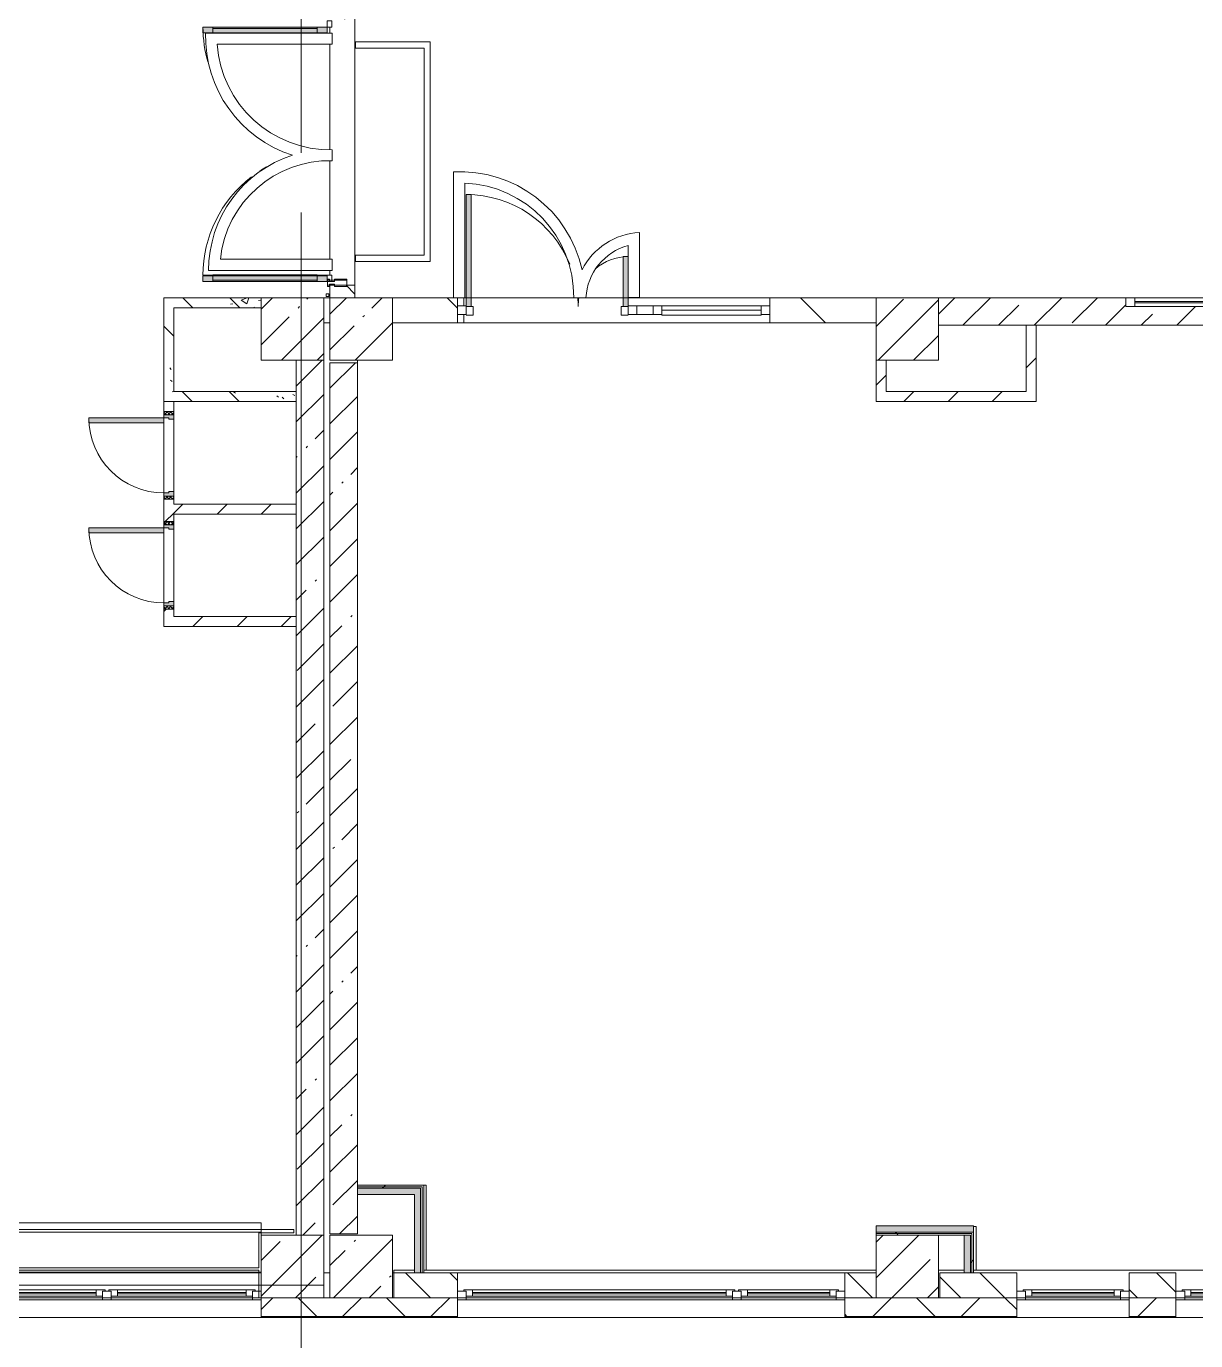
# Model space of a CAD drawing. Header units: millimetres. Extents: x 81609 to 272668, y -8553 to 29000.
# Drawn here: x 181767 to 191126, y -444 to 10072 of the extents above; entities that cross this region are included whole.
import ezdxf

# ---------------------------------------------------------------- set-up
doc = ezdxf.new("R2010")
doc.units = ezdxf.units.MM
doc.linetypes.add('Осевая', pattern=[3175, 635, -476.25, 1587.5, -476.25])
for name, color, linetype, lineweight, true_color in [('A-DETL-GENF-3', 7, 'Continuous', 5, 0xe2e2e2), ('A-DETL-GENF-5', 7, 'Continuous', 5, 0xaaaaaa), ('A-DOOR-4', 7, 'Continuous', 5, 0xe2e2e2), ('A-DOOR-5', 7, 'Continuous', 5, 0xaaaaaa), ('A-DOOR-FRAM-2', 7, 'Continuous', 5, 0xe2e2e2), ('A-DOOR-FRAM-4', 7, 'Continuous', 5, 0xaaaaaa), ('A-FLOR-1', 7, 'Continuous', 5, 0xaaaaaa), ('I-WALL-1', 7, 'Continuous', 5, 0xe7e7e7), ('I-WALL-2', 7, 'Continuous', 9, 0xe7e7e7), ('I-WALL-5', 7, 'Continuous', 5, 0x787878)]:
    doc.layers.add(name, color=color, linetype=linetype, lineweight=lineweight, true_color=true_color)
for name, color, linetype, lineweight in [('A-GLAZ-3', 7, 'Continuous', 5), ('A-GLAZ-CURT-2', 7, 'Continuous', 5), ('A-GLAZ-CWMG-2', 7, 'Continuous', 5), ('A-WALL', 7, 'Continuous', 9), ('A-WALL-2', 7, 'Continuous', 5), ('I-WALL-3', 7, 'Continuous', 5), ('S-COLS-1', 7, 'Continuous', 5), ('Оси', 7, 'Continuous', 9), ('Оси-2', 7, 'Осевая', 9)]:
    doc.layers.add(name, color=color, linetype=linetype, lineweight=lineweight)
pattern_1 = [(45, (145657.99, 0), (-176.7767, 176.7767), [])]
pattern_2 = [(45, (145658, 0), (-285.123, 285.123), []), (45, (145943.1, 0), (-285.123, 285.123), [504.031, -100.806, 16.764, -84.042])]
pattern_3 = [(135, (145658, 0), (-353.5534, -353.5534), [])]
pattern_4 = [(135, (145658, 0), (-377.171, -377.171), [533.4, -88.9, 17.78, -88.9]), (135, (145658, 376.94), (-377.171, -377.171), []), (50, (145658, 0), (637.6445, -55.7866), [66.675, -733.425]), (355, (145658, 0), (-123.349, 668.699), [53.34, -586.74]), (100.451, (145711.1, -4.65), (514.299, 612.908), [56.665, -623.315]), (46.184, (145658, 177.8), (948.776, -147.15), [100.012, -1100.137]), (96.636, (145737.05, 165.5), (830.91, 865.997), [84.998, -934.973]), (351.184, (145658, 177.8), (830.918, 865.988), [80.01, -880.11]), (21, (145746.9, 133.35), (530.6506, -357.928), [66.675, -733.425]), (326, (145746.9, 133.35), (216.308, 644.658), [53.34, -586.74]), (71.451, (145791.1, 103.5), (746.96, 286.724), [56.665, -623.315]), (37.5, (145657.99, 0), (10.8105, 295.9426), [16.764, -562.864, 16.764, -578.866, -588.962]), (37.5, (145657.99, 0), (10.8105, 295.9426), [-1175.258, 16.764, -572.198]), (7.5, (145658, 0), (233.8692, 350.6318), [16.764, -322.834, 16.764, -549.529, -224.472]), (7.5, (145658, 0), (233.8692, 350.6318), [-905.891, 16.764, -207.708]), (327.5, (145459.74, 0), (474.5678, -20.0513), [16.764, -205.486, 16.764, -676.656, -920.115]), (327.5, (145459.74, 0), (474.5678, -20.0513), [-915.67, 16.764, -903.351]), (317.5, (145370.84, 0), (518.452, 88.9934), [16.764, -272.161, 16.764, -443.738, -653.415]), (317.5, (145370.84, 0), (518.452, 88.9934), [-749.427, 16.764, -636.651])]
pattern_5 = [(135, (145657.99, 0), (-176.7767, -176.7767), [])]
pattern_6 = [(45, (145658, 0), (-530.33, 530.33), []), (135, (145658, 0), (-530.33, -530.33), [])]

# ---------------------------------------------------------------- blocks, each defined once
blk = doc.blocks.new('BSC_Колонна _Прямоугольная - 500х500-23286270-2_9_3_птичка')
at = {"layer": 'S-COLS-1'}
h = blk.add_hatch(dxfattribs=at)
h.set_pattern_fill('FP_50', color=256, style=0, pattern_type=2)
h.set_pattern_definition([(45, (-38790, -7650), (-285.123, 285.123), []), (45, (-38504.88, -7650), (-285.123, 285.123), [504.031, -100.806, 16.764, -84.042])])
h.paths.add_polyline_path([(-250, -250), (250, -250), (250, 250), (-250, 250), (-250, 100)])
for p, q in [((250, 250), (-250, 250)), ((-250, 250), (-250, -250)), ((250, -250), (250, 250)), ((-250, -250), (250, -250))]:
    blk.add_line(p, q, dxfattribs=at)
blk = doc.blocks.new('BSC_Колонна _Прямоугольная - 500х500-V195-2_9_3_птичка')
at = {"layer": 'S-COLS-1'}
h = blk.add_hatch(dxfattribs=at)
h.set_pattern_fill('FP_51', color=256, style=0, pattern_type=2)
h.set_pattern_definition([(45, (-43160, -7650), (-285.123, 285.123), []), (45, (-42874.88, -7650), (-285.123, 285.123), [504.031, -100.806, 16.764, -84.042])])
h.paths.add_polyline_path([(-250, -250), (250, -250), (250, 250), (-250, 250)])
for p, q in [((250, 250), (-250, 250)), ((-250, 250), (-250, -250)), ((250, -250), (250, 250)), ((-250, -250), (250, -250))]:
    blk.add_line(p, q, dxfattribs=at)
blk = doc.blocks.new('BSC_Колонна _Прямоугольная - 500х500-V201-2_9_3_птичка')
at = {"layer": 'S-COLS-1'}
h = blk.add_hatch(dxfattribs=at)
h.set_pattern_fill('FP_57', color=256, style=0, pattern_type=2)
h.set_pattern_definition([(45, (-38790, -150), (-285.123, 285.123), []), (45, (-38504.88, -150), (-285.123, 285.123), [504.031, -100.806, 16.764, -84.042])])
h.paths.add_polyline_path([(-50, -250), (250, -250), (250, 250), (-250, 250), (-250, -250)])
for p, q in [((250, 250), (-250, 250)), ((-250, 250), (-250, -250)), ((250, -250), (250, 250)), ((-250, -250), (250, -250))]:
    blk.add_line(p, q, dxfattribs=at)
blk = doc.blocks.new('BSC_Колонна _Прямоугольная - 500х500-V202-2_9_3_птичка')
at = {"layer": 'S-COLS-1'}
h = blk.add_hatch(dxfattribs=at)
h.set_pattern_fill('FP_58', color=256, style=0, pattern_type=2)
h.set_pattern_definition([(45, (-43160, -150), (-285.123, 285.123), []), (45, (-42874.88, -150), (-285.123, 285.123), [504.031, -100.806, 16.764, -84.042])])
h.paths.add_polyline_path([(-250, -250), (250, -250), (250, 250), (-250, 250)])
for p, q in [((250, 250), (-250, 250)), ((-250, 250), (-250, -250)), ((250, -250), (250, 250)), ((-250, -250), (250, -250))]:
    blk.add_line(p, q, dxfattribs=at)
blk = doc.blocks.new('120_Окно_СКБ_2Ст - 120_Окно_СКБ_2Ст 3100х2500 _мал_ створка слева-2_-22446420-2_9_3_птичка')
at = {"layer": 'A-GLAZ-3'}
for p, q in [((-1550, -127), (-1550, -57)), ((-1550, -57), (-1480, -57)), ((1550, -57), (-1550, -57)), ((-1480, -57), (-1480, -127)), ((-720, -87), (-1480, -87)), ((-1480, -87), (-1480, -127)), ((-1430, -137), (-1430, -87)), ((-770, -137), (-770, -87)), ((-720, -127), (-720, -57)), ((-720, -57), (-650, -57)), ((-720, -127), (-720, -87)), ((-650, -57), (-650, -127)), ((1480, -87), (-650, -87)), ((-650, -87), (-650, -127)), ((-600, -137), (-600, -87)), ((1430, -137), (1430, -87)), ((1480, -127), (1480, -57)), ((1480, -57), (1550, -57)), ((1480, -127), (1480, -87)), ((1550, -57), (1550, -127)), ((-1480, -127), (-1550, -127)), ((-1550, -127), (-1500, -127)), ((-1480, -127), (-1500, -127)), ((-1500, -127), (-1500, -137)), ((-1500, -137), (-700, -137)), ((-700, -137), (-1500, -137)), ((-1430, -107), (-770, -107)), ((-770, -117), (-1430, -117)), ((-650, -127), (-720, -127)), ((-700, -127), (-720, -127)), ((-700, -127), (-670, -127)), ((-700, -137), (-700, -127)), ((-650, -127), (-670, -127)), ((-670, -127), (-670, -137)), ((-670, -137), (1500, -137)), ((1500, -137), (-670, -137)), ((-600, -107), (1430, -107)), ((1430, -117), (-600, -117)), ((1550, -127), (1480, -127)), ((1500, -127), (1480, -127)), ((1500, -127), (1550, -127)), ((1500, -137), (1500, -127))]:
    blk.add_line(p, q, dxfattribs=at)
blk = doc.blocks.new('120_Окно_СКБ_2Ст - 120_Окно_СКБ_2Ст 2100х2400 _мал створка справа_-22446225-2_9_3_птичка')
at = {"layer": 'A-GLAZ-3'}
for p, q in [((-1050, -127), (-1050, -57)), ((-1050, -57), (-980, -57)), ((1050, -57), (-1050, -57)), ((-980, -57), (-980, -127)), ((150, -87), (-980, -87)), ((-980, -87), (-980, -127)), ((-930, -137), (-930, -87)), ((100, -137), (100, -87)), ((150, -127), (150, -57)), ((150, -57), (220, -57)), ((150, -127), (150, -87)), ((220, -57), (220, -127)), ((980, -87), (220, -87)), ((220, -87), (220, -127)), ((270, -137), (270, -87)), ((930, -137), (930, -87)), ((980, -127), (980, -57)), ((980, -57), (1050, -57)), ((980, -127), (980, -87)), ((1050, -57), (1050, -127)), ((-980, -127), (-1050, -127)), ((-1050, -127), (-1000, -127)), ((-980, -127), (-1000, -127)), ((-1000, -127), (-1000, -137)), ((-1000, -137), (170, -137)), ((170, -137), (-1000, -137)), ((-930, -107), (100, -107)), ((100, -117), (-930, -117)), ((220, -127), (150, -127)), ((170, -127), (150, -127)), ((170, -127), (200, -127)), ((170, -137), (170, -127)), ((220, -127), (200, -127)), ((200, -127), (200, -137)), ((200, -137), (1000, -137)), ((1000, -137), (200, -137)), ((270, -107), (930, -107)), ((930, -117), (270, -117)), ((1050, -127), (980, -127)), ((1000, -127), (980, -127)), ((1000, -127), (1050, -127)), ((1000, -137), (1000, -127))]:
    blk.add_line(p, q, dxfattribs=at)
blk = doc.blocks.new('120_Окно_СКБ_2Ст - 120_Окно_СКБ_2Ст 2100х2500 _мал створка СЛЕВА_-V238-2_9_3_птичка')
at = {"layer": 'A-GLAZ-3'}
for p, q in [((-1050, -127), (-1050, -57)), ((-1050, -57), (-980, -57)), ((1050, -57), (-1050, -57)), ((-980, -57), (-980, -127)), ((-220, -87), (-980, -87)), ((-980, -87), (-980, -127)), ((-930, -137), (-930, -87)), ((-270, -137), (-270, -87)), ((-220, -127), (-220, -57)), ((-220, -57), (-150, -57)), ((-220, -127), (-220, -87)), ((-150, -57), (-150, -127)), ((980, -87), (-150, -87)), ((-150, -87), (-150, -127)), ((-100, -137), (-100, -87)), ((930, -137), (930, -87)), ((980, -127), (980, -57)), ((980, -57), (1050, -57)), ((980, -127), (980, -87)), ((1050, -57), (1050, -127)), ((-980, -127), (-1050, -127)), ((-1050, -127), (-1000, -127)), ((-980, -127), (-1000, -127)), ((-1000, -127), (-1000, -137)), ((-1000, -137), (-200, -137)), ((-200, -137), (-1000, -137)), ((-930, -107), (-270, -107)), ((-270, -117), (-930, -117)), ((-150, -127), (-220, -127)), ((-200, -127), (-220, -127)), ((-200, -127), (-170, -127)), ((-200, -137), (-200, -127)), ((-150, -127), (-170, -127)), ((-170, -127), (-170, -137)), ((-170, -137), (1000, -137)), ((1000, -137), (-170, -137)), ((-100, -107), (930, -107)), ((930, -117), (-100, -117)), ((1050, -127), (980, -127)), ((1000, -127), (980, -127)), ((1000, -127), (1050, -127)), ((1000, -137), (1000, -127))]:
    blk.add_line(p, q, dxfattribs=at)
blk = doc.blocks.new('BSC_Колонна _Прямоугольная - 500х500-V272-2_9_3_птичка')
at = {"layer": 'S-COLS-1'}
h = blk.add_hatch(dxfattribs=at)
h.set_pattern_fill('FP_117', color=256, style=0, pattern_type=2)
h.set_pattern_definition([(45, (-38240, -150), (-285.123, 285.123), []), (45, (-37954.88, -150), (-285.123, 285.123), [504.031, -100.806, 16.764, -84.042])])
h.paths.add_polyline_path([(-250, -250), (250, -250), (250, 250), (-250, 250), (-250, 80)])
for p, q in [((250, 250), (-250, 250)), ((-250, 250), (-250, -250)), ((250, -250), (250, 250)), ((-250, -250), (250, -250))]:
    blk.add_line(p, q, dxfattribs=at)
blk = doc.blocks.new('BSC_Колонна _Прямоугольная - 500х500-V273-2_9_3_птичка')
at = {"layer": 'S-COLS-1'}
h = blk.add_hatch(dxfattribs=at)
h.set_pattern_fill('FP_118', color=256, style=0, pattern_type=2)
h.set_pattern_definition([(45, (-38240, -7650), (-285.123, 285.123), []), (45, (-37954.88, -7650), (-285.123, 285.123), [504.031, -100.806, 16.764, -84.042])])
h.paths.add_polyline_path([(-250, -250), (250, -250), (250, 250), (-250, 250), (-250, 100)])
for p, q in [((250, 250), (-250, 250)), ((-250, 250), (-250, -250)), ((250, -250), (250, 250)), ((-250, -250), (250, -250))]:
    blk.add_line(p, q, dxfattribs=at)
blk = doc.blocks.new('110_Дверь_СКБ_1Ст - д-18 700x2100h_Технический шкаф ЭОМ и СС-21511926-2_9_3_птичка')
at = {"layer": 'A-DOOR-4'}
h = blk.add_hatch(color=256, dxfattribs=at)
h.paths.add_polyline_path([(-312.5, -40), (-277.5, -40), (-277.5, 0), (-287.5, 0), (-287.5, 40), (-312.5, 40)])
h.paths.add_polyline_path([(302.5, 0), (302.5, -40), (337.5, -40), (337.5, 40), (312.5, 40), (312.5, 0)])
at = {"layer": 'A-DOOR-5'}
h = blk.add_hatch(dxfattribs=at)
h.set_pattern_fill('FP_122', color=256, style=0, pattern_type=2)
h.set_pattern_definition([(135, (1951.41, 104.685), (-14.14214, -14.14214), []), (225, (1951.41, 104.685), (14.14214, -14.14214), [])])
h.paths.add_polyline_path([(337.5, -40), (362.5, -40), (362.5, 40), (337.5, 40)])
at = {"layer": 'A-DOOR-FRAM-2'}
blk.add_hatch(color=256, dxfattribs=at).paths.add_polyline_path([(272.5, 640), (272.5, 40), (312.5, 40), (312.5, 640)])
at = {"layer": 'A-DOOR-FRAM-4'}
h = blk.add_hatch(dxfattribs=at)
h.set_pattern_fill('FP_123', color=256, style=0, pattern_type=2)
h.set_pattern_definition([(45, (-171.384, 104.685), (-14.1421, 14.1421), []), (135, (-171.384, 104.685), (-14.1421, -14.1421), [])])
h.paths.add_polyline_path([(-337.5, -40), (-312.5, -40), (-312.5, 40), (-337.5, 40)])
at = {"layer": 'A-DOOR-5'}
for p, q in [((312.5, 640), (272.5, 640)), ((272.5, 640), (272.5, 40)), ((312.5, 40), (312.5, 640)), ((272.5, 40), (312.5, 40))]:
    blk.add_line(p, q, dxfattribs=at)
blk.add_arc((312.5, 40), 600, 90, 180, dxfattribs=at)
at = {"layer": 'A-DOOR-FRAM-4'}
for p, q in [((-312.5, 40), (-337.5, 40)), ((-337.5, 40), (-337.5, -40)), ((-287.5, 40), (-312.5, 40)), ((-312.5, 40), (-312.5, -40)), ((-312.5, -40), (-312.5, 40)), ((-287.5, 0), (-287.5, 40)), ((-287.5, 40), (272.5, 40)), ((312.5, 40), (312.5, 0)), ((337.5, 40), (312.5, 40)), ((337.5, -40), (337.5, 40)), ((362.5, 40), (337.5, 40)), ((337.5, 40), (337.5, -40)), ((362.5, -40), (362.5, 40)), ((-337.5, -40), (-312.5, -40)), ((-312.5, -40), (-277.5, -40)), ((-277.5, 0), (-287.5, 0)), ((-277.5, -40), (-277.5, 0)), ((302.5, -40), (-277.5, -40)), ((312.5, 0), (302.5, 0)), ((302.5, 0), (302.5, -40)), ((302.5, -40), (337.5, -40)), ((337.5, -40), (362.5, -40))]:
    blk.add_line(p, q, dxfattribs=at)
blk = doc.blocks.new('120_Окно_СКБ_1Ст - 120_Окно_СКБ_1Ст 900х2500_h_-20664874-2_9_3_птичка')
at = {"layer": 'A-GLAZ-3'}
for p, q in [((-450, -127), (-450, -57)), ((-450, -57), (-380, -57)), ((450, -57), (-450, -57)), ((-380, -57), (-380, -127)), ((380, -87), (-380, -87)), ((-380, -87), (-380, -127)), ((-330, -137), (-330, -87)), ((330, -137), (330, -87)), ((380, -127), (380, -57)), ((380, -57), (450, -57)), ((380, -127), (380, -87)), ((450, -57), (450, -127)), ((-380, -127), (-450, -127)), ((-450, -127), (-400, -127)), ((-380, -127), (-400, -127)), ((-400, -127), (-400, -137)), ((-400, -137), (400, -137)), ((400, -137), (-400, -137)), ((-330, -107), (330, -107)), ((330, -117), (-330, -117)), ((450, -127), (380, -127)), ((400, -127), (380, -127)), ((400, -127), (450, -127)), ((400, -137), (400, -127))]:
    blk.add_line(p, q, dxfattribs=at)
blk = doc.blocks.new('120_Окно_СКБ_1Ст - 120_Окно_СКБ_1Ст 400х1200 EI30-24228621-2_9_3_птичка')
at = {"layer": 'A-GLAZ-3'}
for p, q in [((-600, 40), (-600, 110)), ((-600, 110), (-530, 110)), ((600, 110), (-600, 110)), ((-530, 110), (-530, 40)), ((530, 40), (530, 110)), ((530, 110), (600, 110)), ((600, 110), (600, 40)), ((-530, 40), (-600, 40)), ((-600, 40), (600, 40)), ((530, 80), (-530, 80)), ((530, 70), (-530, 70)), ((600, 40), (530, 40))]:
    blk.add_line(p, q, dxfattribs=at)
blk = doc.blocks.new('Прямоугольный импост - Импост структурный с накладкой - 160мм Темный-31239214-2_9_3_птичка')
at = {"layer": 'A-GLAZ-CWMG-2'}
for p, q in [((-50, 0), (-50, 17)), ((-50, 17), (0, 17)), ((-40, 0), (-50, 0)), ((-40, -40), (-40, 0)), ((0, 0), (-10, 0)), ((-10, 0), (-10, -40)), ((0, 17), (0, 0)), ((-50, -140), (-50, -40)), ((-50, -40), (-40, -40)), ((-10, -40), (0, -40)), ((0, -40), (0, -140)), ((0, -140), (-50, -140))]:
    blk.add_line(p, q, dxfattribs=at)
blk = doc.blocks.new('Дверь_Витражная_остекление_ - ДВН_ДАО_Главный вход_1800 в свету 5-32258809-2_9_3_птичка')
at = {"layer": 'A-DETL-GENF-3'}
for points in [[(-947.5, -723.4), (-947.5, -20), (-992.5, -20), (-992.5, -1012.5), (-947.5, -1012.5)], [(1042.5, -1012.5), (1042.5, -20), (997.5, -20), (997.5, -1012.5)]]:
    blk.add_hatch(color=256, dxfattribs=at).paths.add_polyline_path(points)
at = {"layer": 'A-DETL-GENF-5'}
for p, q in [((-947.5, -20), (-992.5, -20)), ((-992.5, -1012.5), (-992.5, -20)), ((-947.5, -20), (-992.5, -20)), ((-992.5, -20), (-992.5, -1012.5)), ((-992.5, -100), (-947.5, -100)), ((-982.5, -932.5), (-982.5, -100)), ((-947.5, -1012.5), (-947.5, -20)), ((-947.5, -1012.5), (-947.5, -20)), ((988.5, -932.5), (988.5, -100)), ((997.5, -1012.5), (997.5, -20)), ((997.5, -20), (997.5, -1012.5)), ((1042.5, -100), (997.5, -100)), ((1032.5, -932.5), (1032.5, -100)), ((1042.5, -1012.5), (1042.5, -20)), ((1042.5, -1012.5), (1042.5, -20)), ((-992.5, -932.5), (-947.5, -932.5)), ((1042.5, -932.5), (997.5, -932.5)), ((-992.5, -1012.5), (-947.5, -1012.5)), ((-992.5, -1012.5), (-947.5, -1012.5)), ((1042.5, -1012.5), (997.5, -1012.5)), ((997.5, -1012.5), (1042.5, -1012.5))]:
    blk.add_line(p, q, dxfattribs=at)
at = {"layer": 'A-DOOR-5'}
for p, q in [((-1042.5, 20), (-992.5, 20)), ((-1042.5, -20), (-1042.5, 20)), ((-992.5, 20), (-992.5, -20)), ((992.5, 20), (1042.5, 20)), ((992.5, -20), (992.5, 20)), ((1042.5, 20), (1042.5, -20)), ((-992.5, -20), (-1042.5, -20)), ((-992.5, -1012.5), (-992.5, -20)), ((992.5, -1012.5), (992.5, -20)), ((1042.5, -20), (992.5, -20))]:
    blk.add_line(p, q, dxfattribs=at)
for centre, start, end in [((992.5, -20), 209.21115, 212.8228), ((992.5, -20), 217.57984, 270), ((-992.5, -20), 270, 286.54233)]:
    blk.add_arc(centre, 992.5, start, end, dxfattribs=at)
blk = doc.blocks.new('Прямоугольный импост - Импост структурный с накладкой - 160мм Темный-31915521-2_9_3_птичка')
at = {"layer": 'A-GLAZ-CWMG-2'}
for p, q in [((-25, 0), (-25, 17)), ((-25, 17), (25, 17)), ((-15, 0), (-25, 0)), ((-15, -40), (-15, 0)), ((25, 0), (15, 0)), ((15, 0), (15, -40)), ((25, 17), (25, 0)), ((-25, -140), (-25, -40)), ((-25, -40), (-15, -40)), ((15, -40), (25, -40)), ((25, -40), (25, -140)), ((25, -140), (-25, -140))]:
    blk.add_line(p, q, dxfattribs=at)
blk = doc.blocks.new('Прямоугольный импост - 50 x 70 мм-31700031-2_9_3_птичка')
at = {"layer": 'A-GLAZ-CWMG-2'}
for p, q in [((-70, 35), (0, 35)), ((-70, -35), (-70, 35)), ((0, 35), (0, -35)), ((0, -35), (-70, -35))]:
    blk.add_line(p, q, dxfattribs=at)
blk = doc.blocks.new('Дверь_Витражная_остекление_ - ДВН_ДАО_Главный вход_1200 в свету-V343-2_9_3_птичка')
at = {"layer": 'A-DOOR-4'}
for points in [[(-647.5, 30), (-607.5, 30), (-610.8, 925), (-647.5, 925), (-647.5, 35)], [(647.5, 30), (647.5, 430), (607.5, 430), (607.5, 30)]]:
    blk.add_hatch(color=256, dxfattribs=at).paths.add_polyline_path(points)
at = {"layer": 'A-DETL-GENF-5'}
for p, q in [((-607.5, 925), (-647.5, 925)), ((-647.5, 925), (-647.5, 35)), ((-607.5, 30), (-607.5, 925)), ((647.5, 430), (607.5, 430)), ((607.5, 430), (607.5, 30)), ((647.5, 35), (647.5, 430)), ((-647.5, 30), (-607.5, 30)), ((-592.5, 30), (-647.5, 30)), ((-592.5, -40), (-592.5, 30)), ((592.5, -40), (592.5, 30)), ((592.5, 30), (647.5, 30)), ((607.5, 30), (647.5, 30)), ((-647.5, -40), (-592.5, -40)), ((647.5, -40), (592.5, -40))]:
    blk.add_line(p, q, dxfattribs=at)
at = {"layer": 'A-DOOR-5'}
for p, q in [((-647.5, 925), (-647.5, 35)), ((647.5, 430), (647.5, 35))]:
    blk.add_line(p, q, dxfattribs=at)
for centre, radius, start, end in [((-647.5, 30), 895, 22.29231, 90), ((647.5, 30), 400, 90, 131.44756), ((-647.5, 30), 895, 360, 4.55581), ((647.5, 30), 400, 169.71082, 180)]:
    blk.add_arc(centre, radius, start, end, dxfattribs=at)
blk = doc.blocks.new('Системная панель - Стемалит - 40мм-32257327-2_9_3_птичка')
at = {"layer": 'A-GLAZ-CURT-2'}
for p, q in [((65, 35), (-65, 35)), ((-65, 35), (-65, -35)), ((65, -35), (65, 35)), ((-65, -35), (65, -35))]:
    blk.add_line(p, q, dxfattribs=at)
blk = doc.blocks.new('Прямоугольный импост - 50 x 70 мм-31687886-2_9_3_птичка')
at = {"layer": 'A-GLAZ-CWMG-2'}
for p, q in [((-35, 35), (35, 35)), ((-35, -35), (-35, 35)), ((35, 35), (35, -35)), ((35, -35), (-35, -35))]:
    blk.add_line(p, q, dxfattribs=at)
blk = doc.blocks.new('Прямоугольный импост - 50 x 70 мм-31701779-2_9_3_птичка')
at = {"layer": 'A-GLAZ-CWMG-2'}
for p, q in [((0, 35), (-70, 35)), ((-70, 35), (-70, -35)), ((0, -35), (0, 35)), ((-70, -35), (0, -35))]:
    blk.add_line(p, q, dxfattribs=at)
blk = doc.blocks.new('Системная панель - Стекло - 40мм-V344-2_9_3_птичка')
at = {"layer": 'A-GLAZ-CURT-2'}
for p, q in [((397.5, 0), (-397.5, 0)), ((-397.5, 0), (-397.5, -40)), ((397.5, -40), (397.5, 0)), ((-397.5, -40), (397.5, -40))]:
    blk.add_line(p, q, dxfattribs=at)
blk = doc.blocks.new('Прямоугольный импост - 50 x 70 мм-31702100-2_9_3_птичка')
at = {"layer": 'A-GLAZ-CWMG-2'}
for p, q in [((-35, 35), (35, 35)), ((-35, -35), (-35, 35)), ((35, 35), (35, -35)), ((35, -35), (-35, -35))]:
    blk.add_line(p, q, dxfattribs=at)
blk = doc.blocks.new('Прямоугольный импост - 50 x 70 мм-31720914-2_9_3_птичка')
at = {"layer": 'A-GLAZ-CWMG-2'}
blk.add_line((6460, 7920), (5665, 7920), dxfattribs=at)
blk = doc.blocks.new('Зашивка приборов отопления25 - Зашивка приборов отопления-33322064-2_9_3_птичка')
at = {"layer": 'A-WALL-2'}
for p, q in [((36640, 23400), (34540, 23400)), ((34540, 23104), (34540, 23079)), ((34540, 23079), (36640, 23079)), ((36640, 23079), (34540, 23079)), ((34540, 23079), (34540, 23004)), ((34540, 23004), (36640, 23004))]:
    blk.add_line(p, q, dxfattribs=at)

msp = doc.modelspace()

# ---------------------------------------------------------------- hatches: boundary and pattern name
at = {"layer": 'A-WALL-2'}
h = msp.add_hatch(dxfattribs=at)
h.set_pattern_fill('FP_78', color=256, style=0, pattern_type=2)
h.set_pattern_definition(pattern_5)
h.paths.add_polyline_path([(188568, -100), (188568, 100), (188318, 100), (188318, -100)])
h.paths.add_polyline_path([(184708, -100), (185218, -100), (185218, 100), (184708, 100)])
h = msp.add_hatch(dxfattribs=at)
h.set_pattern_fill('FP_78', color=256, style=0, pattern_type=2)
h.set_pattern_definition(pattern_5)
h.paths.add_polyline_path([(190594.3, -100), (190968, -100), (190968, 100), (190594.3, 100)])
h.paths.add_polyline_path([(189694.3, -100), (189694.3, 100), (189078, 100), (189078, -100)])
h = msp.add_hatch(dxfattribs=at)
h.set_pattern_fill('FP_68', color=256, style=0, pattern_type=2)
h.set_pattern_definition([(45, (145658, 0), (-353.5534, 353.5534), []), (135, (145658, 0), (-353.5534, -353.5534), [])])
h.paths.add_polyline_path([(221358, -250), (221358, -100), (217218, -100), (217218, -250), (220571.4, -250)])
h.paths.add_polyline_path([(215006.3, -250), (216318, -250), (216318, -100), (212718, -100), (212718, -250), (213151.3, -250)])
h.paths.add_polyline_path([(207586.1, -250), (207718, -250), (207718, -100), (206568, -100), (206568, -250), (206658.6, -250)])
h.paths.add_polyline_path([(202568, -250), (202818, -250), (202818, -100), (202068, -100), (202068, -250), (202484.8, -250)])
h.paths.add_polyline_path([(204468, -250), (204468, -100), (203718, -100), (203718, -250), (203876.1, -250)])
h.paths.add_polyline_path([(210818, -250), (211818, -250), (211818, -100), (210818, -100)])
h.paths.add_polyline_path([(198968, -250), (198968, -100), (197568, -100), (197568, -250), (198310.9, -250)])
h.paths.add_polyline_path([(194468, -250), (194468, -100), (193068, -100), (193068, -250), (193673.3, -250)])
h.paths.add_polyline_path([(190890.8, -250), (190968, -250), (190968, -100), (190594.3, -100), (190594.3, -250)])
h.paths.add_polyline_path([(189068, -250), (189694.3, -250), (189694.3, -100), (188318, -100), (188318, -250), (189035.7, -250)])
h.paths.add_polyline_path([(181548, -250), (181548, -100), (180428, -100), (180428, -250), (181151.8, -250)])
h.paths.add_polyline_path([(184698, -250), (185218, -250), (185218, -100), (183648, -100), (183648, -250), (184398.1, -250)])
h.paths.add_polyline_path([(178833, -250), (179528, -250), (179528, -100), (178668, -100), (178668, -250)])
h.paths.add_polyline_path([(176514.2, -250), (176568, -250), (176568, -100), (174867.7, -100), (174867.7, -250), (176050.4, -250)])
h.paths.add_polyline_path([(167702.8, -250), (168368, -250), (168368, -100), (167268, -100), (167268, -250)])
h.paths.add_polyline_path([(162137.6, -250), (162918, -250), (162918, -100), (161768, -100), (161768, -250)])
h.paths.add_polyline_path([(163818, -250), (164468, -250), (164468, -100), (163818, -100)])
h.paths.add_polyline_path([(170468, -250), (172067.7, -250), (172067.7, -100), (170468, -100)])
h.paths.add_polyline_path([(154218, -250), (154218, -100), (150288, -100), (150288, -250), (153790, -250)])
h.paths.add_polyline_path([(148224.8, -250), (149388, -250), (149388, -100), (145398, -100), (145398, -250), (146369.8, -250)])
h.paths.add_polyline_path([(157318, -250), (158668, -250), (158668, -100), (157318, -100)])
at = {"layer": 'I-WALL-1'}
msp.add_hatch(color=256, dxfattribs=at).paths.add_polyline_path([(189323, 100), (189323, 400), (189273, 400), (189273, 100)])
at = {"layer": 'I-WALL-2'}
for points in [[(184873, 725), (184923, 725), (184923, 775), (184418, 775), (184418, 725)], [(184923, 100), (184923, 725), (184873, 725), (184873, 100)], [(189348, 425), (189348, 475), (188568, 475), (188568, 425), (189035.7, 425)]]:
    msp.add_hatch(color=256, dxfattribs=at).paths.add_polyline_path(points)
at = {"layer": 'I-WALL-3'}
h = msp.add_hatch(dxfattribs=at)
h.set_pattern_fill('FP_79', color=256, style=0, pattern_type=2)
h.set_pattern_definition(pattern_3)
h.paths.add_polyline_path([(184198, 7900), (184398, 7900), (184398, 8000), (184198, 8000)])
h.paths.add_polyline_path([(184198, 10130), (184398, 10130), (184398, 10230), (184198, 10230)])
h = msp.add_hatch(dxfattribs=at)
h.set_pattern_fill('FP_79', color=256, style=0, pattern_type=2)
h.set_pattern_definition(pattern_3)
h.paths.add_polyline_path([(188568, 7700), (188568, 7900), (187719, 7900), (187719, 7700)])
h.paths.add_polyline_path([(184148, 7700), (184198, 7700), (184198, 7900), (184148, 7900), (184148, 7750.3)])
h.paths.add_polyline_path([(184698, 7700), (185219, 7700), (185219, 7900), (184698, 7900), (184698, 7750.3)])
h = msp.add_hatch(dxfattribs=at)
h.set_pattern_fill('FP_76', color=256, style=0, pattern_type=2)
h.set_pattern_definition(pattern_2)
h.paths.add_polyline_path([(190890.8, 7680), (193068, 7680), (193068, 7900), (191768, 7900), (191768, 7830), (190568, 7830), (190568, 7900), (189068, 7900), (189068, 7680), (189848, 7680)])
h = msp.add_hatch(dxfattribs=at)
h.set_pattern_fill('FP_80', color=256, style=0, pattern_type=2)
h.set_pattern_definition(pattern_1)
h.paths.add_polyline_path([(189848, 7070), (189848, 7680), (189768, 7680), (189768, 7070)])
h = msp.add_hatch(dxfattribs=at)
h.set_pattern_fill('FP_76', color=256, style=0, pattern_type=2)
h.set_pattern_definition(pattern_2)
h.paths.add_polyline_path([(183928, 400), (184148, 400), (184148, 7400), (183928, 7400), (183928, 808.9)])
h = msp.add_hatch(dxfattribs=at)
h.set_pattern_fill('FP_76', color=256, style=0, pattern_type=2)
h.set_pattern_definition(pattern_2)
h.paths.add_polyline_path([(184198, 410), (184418, 410), (184418, 7380), (184198, 7380), (184198, 808.9)])
h = msp.add_hatch(dxfattribs=at)
h.set_pattern_fill('FP_80', color=256, style=0, pattern_type=2)
h.set_pattern_definition(pattern_1)
h.paths.add_polyline_path([(188648, 7150), (188648, 7400), (188568, 7400), (188568, 7150)])
h = msp.add_hatch(dxfattribs=at)
h.set_pattern_fill('FP_80', color=256, style=0, pattern_type=2)
h.set_pattern_definition(pattern_1)
h.paths.add_polyline_path([(182868, 5270), (182948, 5270), (182948, 5409), (182868, 5409)])
h.paths.add_polyline_path([(182868, 6109), (182948, 6109), (182948, 6289), (182868, 6289)])
h.paths.add_polyline_path([(182948, 6989), (182948, 7070), (182868, 7070), (182868, 6989)])
h = msp.add_hatch(dxfattribs=at)
h.set_pattern_fill('FP_80', color=256, style=0, pattern_type=2)
h.set_pattern_definition(pattern_1)
h.paths.add_polyline_path([(189768, 7070), (189768, 7150), (188568, 7150), (188568, 7070), (189035.7, 7070)])
h = msp.add_hatch(dxfattribs=at)
h.set_pattern_fill('FP_80', color=256, style=0, pattern_type=2)
h.set_pattern_definition(pattern_1)
h.paths.add_polyline_path([(183928, 6170), (183928, 6250), (182948, 6250), (182948, 6170), (183470.6, 6170)])
h = msp.add_hatch(dxfattribs=at)
h.set_pattern_fill('FP_80', color=256, style=0, pattern_type=2)
h.set_pattern_definition(pattern_1)
h.paths.add_polyline_path([(183928, 5270), (183928, 5350), (182948, 5350), (182948, 5270), (183470.6, 5270)])
h = msp.add_hatch(dxfattribs=at)
h.set_pattern_fill('FP_162', color=256, style=0, pattern_type=2)
h.set_pattern_definition(pattern_6)
h.paths.add_polyline_path([(184935.5, 787.5), (184948, 787.5), (184948, 800), (184418, 800), (184418, 787.5)])
h = msp.add_hatch(dxfattribs=at)
h.set_pattern_fill('FP_162', color=256, style=0, pattern_type=2)
h.set_pattern_definition(pattern_6)
h.paths.add_polyline_path([(184923, 775), (184935.5, 775), (184935.5, 787.5), (184418, 787.5), (184418, 775)])
h = msp.add_hatch(dxfattribs=at)
h.set_pattern_fill('FP_162', color=256, style=0, pattern_type=2)
h.set_pattern_definition(pattern_6)
h.paths.add_polyline_path([(189335.5, 412.5), (189348, 412.5), (189348, 425), (188568, 425), (188568, 412.5), (189035.7, 412.5)])
h = msp.add_hatch(dxfattribs=at)
h.set_pattern_fill('FP_162', color=256, style=0, pattern_type=2)
h.set_pattern_definition(pattern_6)
h.paths.add_polyline_path([(189335.5, 400), (189335.5, 412.5), (188568, 412.5), (188568, 400), (189323, 400)])
h = msp.add_hatch(dxfattribs=at)
h.set_pattern_fill('FP_162', color=256, style=0, pattern_type=2)
h.set_pattern_definition(pattern_6)
h.paths.add_polyline_path([(189335.5, 100), (189335.5, 400), (189323, 400), (189323, 100)])
h = msp.add_hatch(dxfattribs=at)
h.set_pattern_fill('FP_162', color=256, style=0, pattern_type=2)
h.set_pattern_definition(pattern_6)
h.paths.add_polyline_path([(189335.5, 100), (189348, 100), (189348, 412.5), (189335.5, 412.5), (189335.5, 230.5)])
at = {"layer": 'I-WALL-5'}
h = msp.add_hatch(dxfattribs=at)
h.set_pattern_fill('FP_83', color=256, style=0, pattern_type=2)
h.set_pattern_definition(pattern_4)
h.paths.add_polyline_path([(182868, 7150), (182948, 7150), (182948, 7900), (182868, 7900), (182868, 7750.3)])
h = msp.add_hatch(dxfattribs=at)
h.set_pattern_fill('FP_83', color=256, style=0, pattern_type=2)
h.set_pattern_definition(pattern_4)
h.paths.add_polyline_path([(183470.6, 7820), (183648, 7820), (183648, 7900), (182948, 7900), (182948, 7820)])
h = msp.add_hatch(dxfattribs=at)
h.set_pattern_fill('FP_83', color=256, style=0, pattern_type=2)
h.set_pattern_definition(pattern_4)
h.paths.add_polyline_path([(183928, 7070), (183928, 7150), (182868, 7150), (182868, 7070), (183470.6, 7070)])

# ---------------------------------------------------------------- linework, layer by layer
at = {"layer": 'A-FLOR-1'}
for p, q in [((184216.4, 10018), (183202.7, 10018)), ((184198, 10064.1), (184198, 10018)), ((184216.4, 9928), (184216.4, 10018)), ((183294.7, 9928), (184216.4, 9928)), ((184198, 9928), (184198, 9083.9)), ((185000.8, 9947.2), (184400.8, 9947.2)), ((184400.8, 9947.2), (184400.8, 9897.2)), ((184400.8, 9897.2), (184950.8, 9897.2)), ((184950.8, 9897.2), (184950.8, 8241.3)), ((185000.8, 8191.3), (185000.8, 9947.2)), ((184216.4, 8996.7), (184216.4, 9083.1)), ((184198, 8996.1), (184198, 8208)), ((185186.1, 8907.6), (185186.1, 7900)), ((185276.1, 7900), (185276.1, 8818.2)), ((186675, 7903), (186675, 8421.4)), ((186585, 8317.2), (186585, 7903)), ((184215, 8208), (183320.6, 8208)), ((184215, 8118), (184215, 8208)), ((184950.8, 8241.3), (184400.8, 8241.3)), ((184400.8, 8241.3), (184400.8, 8191.3)), ((183226, 8118), (184215, 8118)), ((184198, 8118), (184198, 8080)), ((184400.8, 8191.3), (185000.8, 8191.3)), ((187719, 7900), (185219, 7900)), ((185268, 7900), (185268, 7835)), ((185276.1, 7900), (186148.6, 7900)), ((186246.5, 7900), (187719, 7900)), ((186585, 7903), (186675, 7903)), ((185268, 7765), (185268, 7700)), ((184418, 7400), (184418, 7380)), ((184948, 800), (184968, 800)), ((184968, 800), (184968, 120)), ((183908, 445), (181548, 445)), ((183908, 420), (183908, 445)), ((189348, 470), (189368, 470)), ((189368, 470), (189368, 120)), ((183628, 140), (183628, 420)), ((183628, 420), (183908, 420)), ((181548, 140), (183628, 140)), ((183628, 100), (183648, 100)), ((184148, 100), (184198, 100)), ((184698, 100), (184708, 100))]:
    msp.add_line(p, q, dxfattribs=at)
for centre, radius, start, end in [((184202.4, 9993), 1000, 178.56746, 252.28756), ((184202.4, 9993), 910, 184.09604, 270.88287), ((184195, 8118), 969, 107.84035, 180), ((184195, 8118), 879, 88.60541, 174.12324), ((185238.6, 7909), 1000, 12.44956, 93.01125), ((185238.6, 7909), 910, 359.43333, 87.64026), ((186700, 7878), 544, 92.63401, 153.04618), ((186700, 7878), 454, 104.67311, 177.22246)]:
    msp.add_arc(centre, radius, start, end, dxfattribs=at)
at = {"layer": 'A-WALL'}
for p, q in [((189848, 7680), (189768, 7680)), ((182948, 7070), (182868, 7070)), ((183928, 7070), (183928, 7150)), ((183928, 6170), (183928, 6250)), ((183928, 5270), (183928, 5350)), ((184418, 800), (184418, 725)), ((184418, 787.5), (184935.5, 787.5)), ((184418, 775), (184923, 775)), ((184923, 775), (184923, 100)), ((184935.5, 787.5), (184935.5, 100)), ((189348, 425), (188568, 425)), ((189335.5, 412.5), (188568, 412.5)), ((189323, 400), (189273, 400)), ((189323, 100), (189323, 400)), ((189335.5, 100), (189335.5, 412.5)), ((184708, -100), (185218, -100)), ((188318, -100), (188568, -100)), ((189078, -100), (189694.3, -100)), ((190594.3, -100), (190968, -100)), ((183648, -250), (185218, -250)), ((183648, -253), (185218, -253)), ((188318, -250), (189694.3, -250)), ((188318, -253), (189694.3, -253)), ((190594.3, -250), (190968, -250)), ((190594.3, -253), (190968, -253))]:
    msp.add_line(p, q, dxfattribs=at)
at = {"layer": 'A-WALL-2'}
for p, q in [((184187.5, 7931), (184167.5, 7931)), ((184167.5, 7931), (184167.5, 7911)), ((184167.5, 7911), (184187.5, 7911)), ((184187.5, 7911), (184187.5, 7931)), ((179268, 100), (183628, 100)), ((184708, 100), (184708, -100)), ((184708, 100), (188568, 100)), ((185218, -258), (185218, 100)), ((188318, 100), (188318, -258)), ((189694.3, 100), (189078, 100)), ((189078, 100), (189078, -100)), ((189694.3, -258), (189694.3, 100)), ((190968, 100), (190594.3, 100)), ((190594.3, 100), (190594.3, -258)), ((190968, -258), (190968, 100)), ((179528, -100), (183648, -100)), ((183648, -100), (183648, -258)), ((184198, -100), (184148, -100)), ((184698, -100), (188318, -100)), ((189068, -100), (189078, -100)), ((203718, -258), (180428, -258))]:
    msp.add_line(p, q, dxfattribs=at)
at = {"layer": 'I-WALL-3'}
for p, q in [((184398, 10230), (184398, 7900)), ((184198, 10018), (184198, 10064.1)), ((184198, 9083.9), (184198, 9928)), ((184198, 8208), (184198, 8996.1)), ((184198, 8080), (184198, 8118)), ((184398, 8000), (184198, 8000)), ((184198, 8000), (184198, 7900)), ((183648, 7900), (182868, 7900)), ((182868, 7900), (182868, 6989)), ((184198, 7900), (184148, 7900)), ((185219, 7900), (184698, 7900)), ((185219, 7700), (185219, 7900)), ((187719, 7900), (187719, 7700)), ((187719, 7900), (188568, 7900)), ((190568, 7900), (189068, 7900)), ((182948, 7820), (183648, 7820)), ((182948, 7150), (182948, 7820)), ((184148, 7700), (184198, 7700)), ((188568, 7700), (184698, 7700)), ((189068, 7680), (189768, 7680)), ((189768, 7680), (189768, 7150)), ((189848, 7070), (189848, 7680)), ((189848, 7680), (192438, 7680)), ((183928, 7400), (183928, 7150)), ((184148, 400), (184148, 7400)), ((184418, 7380), (184198, 7380)), ((184198, 7380), (184198, 410)), ((184418, 800), (184418, 7380)), ((188568, 7400), (188568, 7070)), ((188648, 7150), (188648, 7400)), ((183928, 7150), (182948, 7150)), ((182948, 7070), (183928, 7070)), ((182948, 6989), (182948, 7070)), ((183928, 7070), (183928, 6250)), ((188568, 7070), (189848, 7070)), ((189768, 7150), (188648, 7150)), ((182868, 6289), (182868, 6109)), ((182948, 6250), (182948, 6289)), ((183928, 6250), (182948, 6250)), ((182948, 6109), (182948, 6170)), ((182948, 6170), (183928, 6170)), ((183928, 6170), (183928, 5350)), ((182868, 5409), (182868, 5270)), ((182948, 5350), (182948, 5409)), ((182868, 5270), (183928, 5270)), ((183928, 5350), (182948, 5350)), ((183928, 5270), (183928, 400)), ((184948, 800), (184418, 800)), ((184948, 100), (184948, 800)), ((184418, 410), (184418, 725)), ((184418, 725), (184873, 725)), ((184873, 725), (184873, 100)), ((189348, 475), (188568, 475)), ((188568, 475), (188568, 400)), ((189348, 100), (189348, 475)), ((184198, 410), (184418, 410)), ((189068, 400), (189273, 400)), ((189273, 400), (189273, 100)), ((181547.2, 120), (183628, 120)), ((183628, -100), (183628, 120)), ((184708, 120), (184873, 120)), ((184708, 120), (184708, 100)), ((184947.6, 120), (188568, 120)), ((189068, 120), (189273, 120)), ((189347.2, 120), (193068, 120)), ((190594.3, -100), (189694.3, -100)), ((193068, -100), (190968, -100))]:
    msp.add_line(p, q, dxfattribs=at)
at = {"layer": 'Оси'}
for p, q in [((183968, -4552.8), (183968, 7947.2)), ((171648, 0), (184148, 0))]:
    msp.add_line(p, q, dxfattribs=at)
at = {"layer": 'Оси-2'}
msp.add_line((183968, 7947.2), (183968, 11277.7), dxfattribs=at)

# ---------------------------------------------------------------- block references
at = {"layer": 'A-DOOR-5'}
for name, p, rotation in [('Дверь_Витражная_остекление_ - ДВН_ДАО_Главный вход_1800 в свету 5-32258809-2_9_3_птичка', (184194, 9072.5), 269.9999999999999), ('110_Дверь_СКБ_1Ст - д-18 700x2100h_Технический шкаф ЭОМ и СС-21511926-2_9_3_птичка', (182908, 6626.5), 89.99999999999991), ('110_Дверь_СКБ_1Ст - д-18 700x2100h_Технический шкаф ЭОМ и СС-21511926-2_9_3_птичка', (182908, 5746.5), 89.99999999999991)]:
    msp.add_blockref(name, p, dxfattribs=dict(at, rotation=rotation))
msp.add_blockref('Дверь_Витражная_остекление_ - ДВН_ДАО_Главный вход_1200 в свету-V343-2_9_3_птичка', (185936.5, 7800), dxfattribs=at)
at = {"layer": 'A-GLAZ-3'}
msp.add_blockref('120_Окно_СКБ_1Ст - 120_Окно_СКБ_1Ст 400х1200 EI30-24228621-2_9_3_птичка', (191168, 7790), dxfattribs=at)
at = {"layer": 'A-GLAZ-3', "rotation": 180}
for name, p in [('120_Окно_СКБ_2Ст - 120_Окно_СКБ_2Ст 2100х2400 _мал створка справа_-22446225-2_9_3_птичка', (182598, -175)), ('120_Окно_СКБ_2Ст - 120_Окно_СКБ_2Ст 3100х2500 _мал_ створка слева-2_-22446420-2_9_3_птичка', (186768, -175)), ('120_Окно_СКБ_1Ст - 120_Окно_СКБ_1Ст 900х2500_h_-20664874-2_9_3_птичка', (190144.3, -175)), ('120_Окно_СКБ_2Ст - 120_Окно_СКБ_2Ст 2100х2500 _мал створка СЛЕВА_-V238-2_9_3_птичка', (192018, -175))]:
    msp.add_blockref(name, p, dxfattribs=at)
at = {"layer": 'A-GLAZ-CURT-2'}
for name, p in [('Системная панель - Стемалит - 40мм-32257327-2_9_3_птичка', (186719, 7800)), ('Системная панель - Стекло - 40мм-V344-2_9_3_птичка', (187251.5, 7800))]:
    msp.add_blockref(name, p, dxfattribs=at)
at = {"layer": 'A-GLAZ-CWMG-2', "extrusion": (0, 0, -1)}
for name, p, rotation in [('Прямоугольный импост - Импост структурный с накладкой - 160мм Темный-31239214-2_9_3_птичка', (-184194, 8000), 270.0000000000001), ('Прямоугольный импост - Импост структурный с накладкой - 160мм Темный-31915521-2_9_3_птичка', (-184194, 8015), 270.0000000000001), ('Прямоугольный импост - 50 x 70 мм-31687886-2_9_3_птичка', (-186619, 7800), 180), ('Прямоугольный импост - 50 x 70 мм-31702100-2_9_3_птичка', (-186819, 7800), 180), ('Прямоугольный импост - 50 x 70 мм-31700031-2_9_3_птичка', (-187719, 7800), 180)]:
    msp.add_blockref(name, p, dxfattribs=dict(at, rotation=rotation))
at = {"layer": 'A-GLAZ-CWMG-2', "rotation": 180}
msp.add_blockref('Прямоугольный импост - 50 x 70 мм-31701779-2_9_3_птичка', (185219, 7800), dxfattribs=at)
at = {"layer": 'A-GLAZ-CWMG-2'}
msp.add_blockref('Прямоугольный импост - 50 x 70 мм-31720914-2_9_3_птичка', (181189, -85), dxfattribs=at)
at = {"layer": 'A-WALL-2', "rotation": 180}
msp.add_blockref('Зашивка приборов отопления25 - Зашивка приборов отопления-33322064-2_9_3_птичка', (218188, 23504), dxfattribs=at)
at = {"layer": 'S-COLS-1'}
for name, p in [('BSC_Колонна _Прямоугольная - 500х500-V273-2_9_3_птичка', (183898, 7650)), ('BSC_Колонна _Прямоугольная - 500х500-23286270-2_9_3_птичка', (184448, 7650)), ('BSC_Колонна _Прямоугольная - 500х500-V195-2_9_3_птичка', (188818, 7650)), ('BSC_Колонна _Прямоугольная - 500х500-V272-2_9_3_птичка', (183898, 150)), ('BSC_Колонна _Прямоугольная - 500х500-V201-2_9_3_птичка', (184448, 150)), ('BSC_Колонна _Прямоугольная - 500х500-V202-2_9_3_птичка', (188818, 150))]:
    msp.add_blockref(name, p, dxfattribs=at)

doc.saveas('drawing.dxf')
